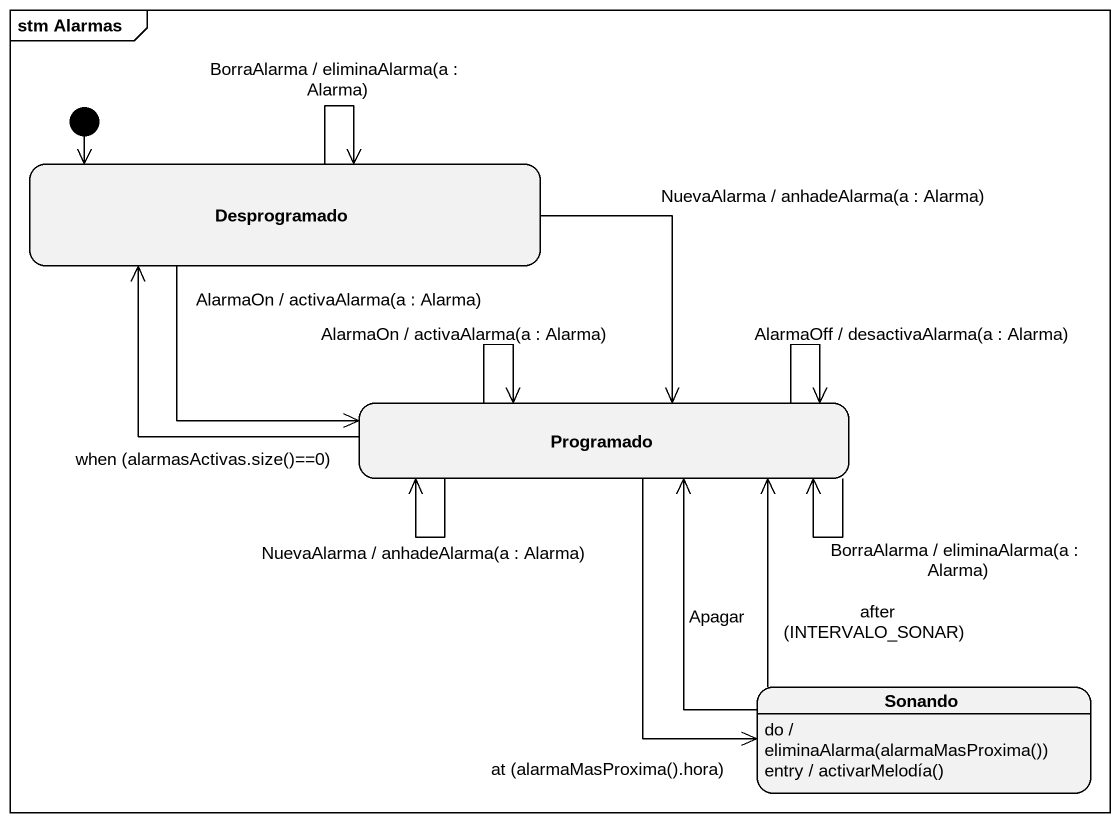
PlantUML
@startuml
mainframe stm Alarmas
hide empty description
state Desprogramado
state Programado
state Sonando
Sonando : do / eliminaAlarma(alarmaMasProxima())
Sonando : entry / activarMelodía()
[*] -right-> Desprogramado
Desprogramado --> Desprogramado : BorraAlarma / eliminaAlarma(a : Alarma)
Desprogramado --> Programado : AlarmaOn / activaAlarma(a : Alarma)
Desprogramado --> Programado : NuevaAlarma / anhadeAlarma(a : Alarma)
Programado -up-> Desprogramado : when (alarmasActivas.size()==0)
Programado --> Programado : AlarmaOn / activaAlarma(a : Alarma)
Programado --> Programado : BorraAlarma / eliminaAlarma(a : Alarma)
Programado --> Programado : NuevaAlarma / anhadeAlarma(a : Alarma)
Programado --> Programado : AlarmaOff / desactivaAlarma(a : Alarma)
Programado --> Sonando : at (alarmaMasProxima().hora)
Sonando -up-> Programado : Apagar
Sonando -up-> Programado : after (INTERVALO_SONAR)
@enduml
